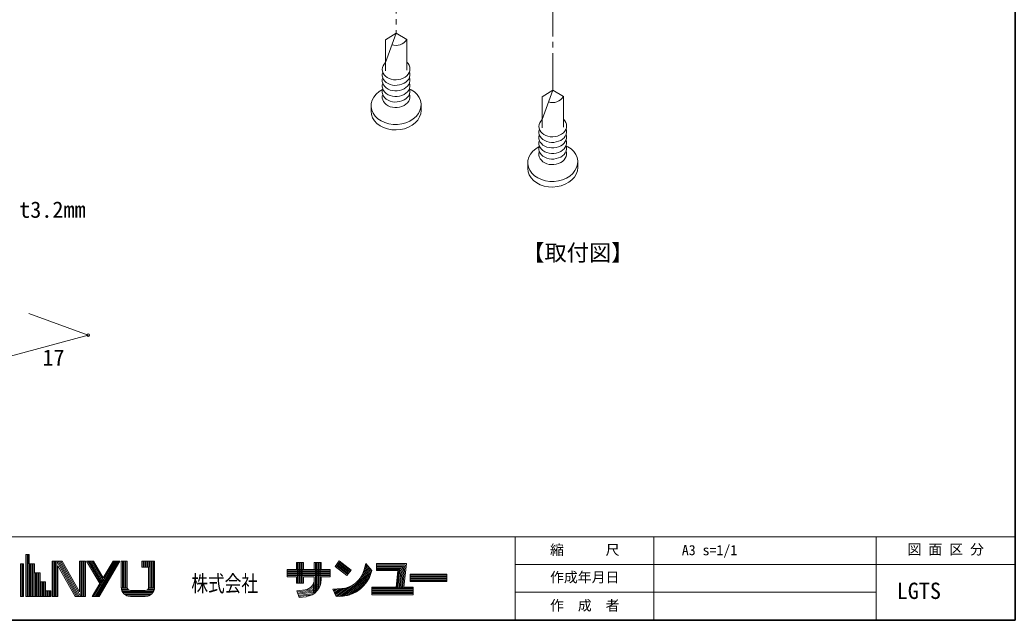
# Model space of a CAD drawing. Units: millimetres on the paper. Extents: x -195 to 195, y -138 to 138.
# Drawn here: x 15.6 to 194.8, y -137.5 to -29.5 of the extents above; entities that cross this region are included whole.
import ezdxf
from ezdxf.enums import TextEntityAlignment as Align

# ---------------------------------------------------------------- set-up
doc = ezdxf.new("R2010")
doc.units = ezdxf.units.MM
doc.header["$PDMODE"] = 32
doc.header["$PDSIZE"] = 0.5
doc.linetypes.add('CHAIN2', pattern=[12, 9, -1, 1, -1])
for name, color, linetype, lineweight in [('0-6_ビス', 4, 'Continuous', 18), ('0-8_基準線', 4, 'Continuous', 18), ('F-0_図面枠', 4, 'Continuous', 18)]:
    doc.layers.add(name, color=color, linetype=linetype, lineweight=lineweight)
doc.layers.add('F-2_文字1', color=7, linetype='Continuous')
doc.layers.add('F-3_文字2', color=7, linetype='Continuous')
doc.styles.add('ＭＳ ゴシック', font='')
doc.styles.get('ＭＳ ゴシック').set_extended_font_data('MS Gothic')

msp = doc.modelspace()

# ---------------------------------------------------------------- linework, layer by layer
at = {"layer": '0-6_ビス'}
for p, q in [((81.434, -37.212), (83.345, -31.909)), ((81.434, -33.144), (81.434, -38.692)), ((85.256, -38.606), (85.256, -33.074)), ((109.625, -47.473), (111.536, -42.17)), ((109.625, -43.404), (109.625, -48.952)), ((113.446, -48.866), (113.446, -43.335)), ((78.849, -44.99), (78.849, -45.991)), ((87.841, -44.828), (87.841, -45.827)), ((107.04, -55.251), (107.04, -56.251)), ((116.031, -55.088), (116.031, -56.088))]:
    msp.add_line(p, q, dxfattribs=at)
for points in [[(85.256, -33.074), (83.345, -31.909), (81.434, -33.144)], [(81.434, -37.212), (81.183, -37.489), (80.998, -37.794), (80.885, -38.118), (80.846, -38.45), (80.883, -38.781), (80.995, -39.101), (81.178, -39.4), (81.427, -39.669), (81.734, -39.899), (82.09, -40.084), (82.485, -40.219), (82.905, -40.298), (83.339, -40.32), (83.773, -40.284), (84.194, -40.191), (84.589, -40.043), (84.947, -39.846), (85.256, -39.606), (85.506, -39.329), (85.691, -39.024), (85.805, -38.7), (85.844, -38.368), (85.807, -38.037), (85.695, -37.717), (85.512, -37.418), (85.263, -37.149), (85.256, -37.143)], [(80.933, -38.953), (80.856, -39.282), (80.855, -39.615), (80.929, -39.942), (81.077, -40.253), (81.293, -40.538), (81.572, -40.788), (81.905, -40.997), (82.282, -41.158), (82.691, -41.265), (83.12, -41.316), (83.555, -41.309), (83.984, -41.244), (84.394, -41.124), (84.772, -40.952), (85.107, -40.732), (85.388, -40.473), (85.606, -40.181), (85.757, -39.865), (85.834, -39.536), (85.835, -39.203), (85.761, -38.876), (85.757, -38.865)], [(80.933, -39.953), (80.856, -40.282), (80.855, -40.615), (80.929, -40.942), (81.077, -41.253), (81.293, -41.538), (81.572, -41.788), (81.905, -41.997), (82.282, -42.158), (82.691, -42.265), (83.12, -42.316), (83.555, -42.309), (83.984, -42.244), (84.394, -42.124), (84.772, -41.952), (85.107, -41.732), (85.388, -41.473), (85.606, -41.181), (85.757, -40.865), (85.834, -40.536), (85.835, -40.203), (85.761, -39.876), (85.757, -39.865)], [(80.933, -40.953), (80.856, -41.282), (80.855, -41.615), (80.929, -41.942), (81.077, -42.253), (81.293, -42.538), (81.572, -42.788), (81.905, -42.997), (82.282, -43.158), (82.691, -43.265), (83.12, -43.316), (83.555, -43.309), (83.984, -43.244), (84.394, -43.124), (84.772, -42.952), (85.107, -42.732), (85.388, -42.473), (85.606, -42.181), (85.757, -41.865), (85.834, -41.536), (85.835, -41.203), (85.761, -40.876), (85.757, -40.865)], [(80.897, -42.07), (80.279, -42.45), (79.754, -42.905), (79.339, -43.421), (79.045, -43.982), (78.882, -44.571), (78.855, -45.17), (78.964, -45.761), (79.206, -46.327), (79.574, -46.849), (80.056, -47.313), (80.639, -47.703), (81.303, -48.009), (82.03, -48.22), (82.796, -48.331), (83.58, -48.338), (84.356, -48.24), (85.101, -48.042), (85.793, -47.748), (86.411, -47.368), (86.935, -46.913), (87.35, -46.397), (87.644, -45.836), (87.807, -45.247), (87.835, -44.648), (87.726, -44.057), (87.483, -43.491), (87.116, -42.969), (86.633, -42.505), (86.051, -42.115), (85.793, -41.981)], [(80.933, -41.953), (80.856, -42.282), (80.855, -42.615), (80.929, -42.942), (81.077, -43.253), (81.293, -43.538), (81.572, -43.788), (81.905, -43.997), (82.282, -44.158), (82.691, -44.265), (83.12, -44.316), (83.555, -44.309), (83.984, -44.244), (84.394, -44.124), (84.772, -43.952), (85.107, -43.732), (85.388, -43.473), (85.606, -43.181), (85.757, -42.865), (85.834, -42.536), (85.835, -42.203), (85.761, -41.876), (85.757, -41.865)], [(80.933, -42.953), (80.856, -43.282), (80.855, -43.615), (80.929, -43.942), (81.077, -44.253), (81.293, -44.538), (81.572, -44.788), (81.905, -44.997), (82.282, -45.158), (82.691, -45.265), (83.12, -45.316), (83.555, -45.309), (83.984, -45.244), (84.394, -45.124), (84.772, -44.952), (85.107, -44.732), (85.388, -44.473), (85.606, -44.181), (85.757, -43.865), (85.834, -43.536), (85.835, -43.203), (85.761, -42.876), (85.757, -42.865)], [(113.446, -43.335), (111.536, -42.17), (109.625, -43.404)], [(78.849, -45.991), (78.917, -46.586), (79.12, -47.161), (79.451, -47.698), (79.901, -48.181), (80.455, -48.595), (81.097, -48.927), (81.807, -49.167), (82.564, -49.309), (83.345, -49.347), (84.125, -49.28), (84.882, -49.111), (85.593, -48.845), (86.235, -48.49), (86.789, -48.056), (87.238, -47.557), (87.57, -47.008), (87.772, -46.426), (87.841, -45.827)], [(109.625, -47.473), (109.374, -47.75), (109.189, -48.055), (109.075, -48.378), (109.037, -48.711), (109.074, -49.042), (109.185, -49.362), (109.369, -49.661), (109.618, -49.929), (109.925, -50.16), (110.281, -50.345), (110.676, -50.479), (111.096, -50.559), (111.53, -50.58), (111.964, -50.544), (112.385, -50.451), (112.78, -50.304), (113.138, -50.107), (113.446, -49.866), (113.697, -49.589), (113.882, -49.285), (113.996, -48.961), (114.035, -48.629), (113.998, -48.297), (113.886, -47.977), (113.703, -47.679), (113.453, -47.41), (113.446, -47.403)], [(109.124, -49.213), (109.047, -49.543), (109.045, -49.876), (109.12, -50.203), (109.268, -50.513), (109.484, -50.798), (109.763, -51.049), (110.096, -51.258), (110.473, -51.418), (110.882, -51.526), (111.31, -51.577), (111.746, -51.57), (112.175, -51.505), (112.585, -51.385), (112.963, -51.212), (113.297, -50.993), (113.578, -50.733), (113.797, -50.441), (113.947, -50.126), (114.024, -49.797), (114.026, -49.464), (113.951, -49.137), (113.947, -49.126)], [(109.124, -50.213), (109.047, -50.543), (109.045, -50.876), (109.12, -51.203), (109.268, -51.513), (109.484, -51.798), (109.763, -52.049), (110.096, -52.258), (110.473, -52.418), (110.882, -52.526), (111.31, -52.577), (111.746, -52.57), (112.175, -52.505), (112.585, -52.385), (112.963, -52.212), (113.297, -51.993), (113.578, -51.733), (113.797, -51.441), (113.947, -51.126), (114.024, -50.797), (114.026, -50.464), (113.951, -50.137), (113.947, -50.126)], [(109.124, -51.213), (109.047, -51.543), (109.045, -51.876), (109.12, -52.203), (109.268, -52.513), (109.484, -52.798), (109.763, -53.049), (110.096, -53.258), (110.473, -53.418), (110.882, -53.526), (111.31, -53.577), (111.746, -53.57), (112.175, -53.505), (112.585, -53.385), (112.963, -53.212), (113.297, -52.993), (113.578, -52.733), (113.797, -52.441), (113.947, -52.126), (114.024, -51.797), (114.026, -51.464), (113.951, -51.137), (113.947, -51.126)], [(109.087, -52.331), (108.47, -52.711), (107.945, -53.166), (107.53, -53.681), (107.236, -54.242), (107.073, -54.831), (107.046, -55.431), (107.155, -56.022), (107.397, -56.588), (107.765, -57.11), (108.247, -57.573), (108.829, -57.964), (109.494, -58.269), (110.221, -58.481), (110.987, -58.591), (111.77, -58.598), (112.546, -58.501), (113.292, -58.302), (113.984, -58.008), (114.601, -57.628), (115.126, -57.173), (115.541, -56.658), (115.835, -56.097), (115.998, -55.508), (116.025, -54.909), (115.916, -54.317), (115.674, -53.752), (115.306, -53.229), (114.824, -52.766), (114.242, -52.375), (113.984, -52.242)], [(109.124, -52.213), (109.047, -52.543), (109.045, -52.876), (109.12, -53.203), (109.268, -53.513), (109.484, -53.798), (109.763, -54.049), (110.096, -54.258), (110.473, -54.418), (110.882, -54.526), (111.31, -54.577), (111.746, -54.57), (112.175, -54.505), (112.585, -54.385), (112.963, -54.212), (113.297, -53.993), (113.578, -53.733), (113.797, -53.441), (113.947, -53.126), (114.024, -52.797), (114.026, -52.464), (113.951, -52.137), (113.947, -52.126)], [(109.124, -53.213), (109.047, -53.543), (109.045, -53.876), (109.12, -54.203), (109.268, -54.513), (109.484, -54.798), (109.763, -55.049), (110.096, -55.258), (110.473, -55.418), (110.882, -55.526), (111.31, -55.577), (111.746, -55.57), (112.175, -55.505), (112.585, -55.385), (112.963, -55.212), (113.297, -54.993), (113.578, -54.733), (113.797, -54.441), (113.947, -54.126), (114.024, -53.797), (114.026, -53.464), (113.951, -53.137), (113.947, -53.126)], [(107.04, -56.251), (107.108, -56.847), (107.311, -57.422), (107.642, -57.959), (108.091, -58.442), (108.646, -58.855), (109.288, -59.187), (109.998, -59.428), (110.755, -59.569), (111.536, -59.607), (112.316, -59.541), (113.073, -59.372), (113.783, -59.106), (114.425, -58.75), (114.98, -58.317), (115.429, -57.818), (115.76, -57.269), (115.963, -56.686), (116.031, -56.088)]]:
    msp.add_lwpolyline(points, dxfattribs=at)
for centre in [(83.345, -31.909), (111.536, -42.17)]:
    msp.add_arc(centre, 2.238, 250.18585, 328.62056, dxfattribs=at)
at = {"layer": '0-8_基準線', "linetype": 'CHAIN2'}
for p, q in [((83.345, -19.399), (83.345, -31.909)), ((111.536, -23.511), (111.536, -42.17))]:
    msp.add_line(p, q, dxfattribs=at)
at = {"layer": '0-8_基準線'}
for p in [(17.257, -82.377), (-20.381, -99.197)]:
    msp.add_line(p, (27.915, -86.256), dxfattribs=at)
msp.add_point((27.915, -86.256), dxfattribs=at)
at = {"layer": 'F-0_図面枠', "color": 7, "lineweight": 35}
for p, q in [((194.75, -137.5), (194.75, 137.5)), ((-194.75, -137.5), (194.75, -137.5))]:
    msp.add_line(p, q, dxfattribs=at)
at = {"layer": 'F-0_図面枠'}
for p, q in [((-194.75, -122.5), (194.75, -122.5)), ((104.75, -137.5), (104.75, -122.5)), ((129.75, -137.5), (129.75, -122.5)), ((169.75, -137.5), (169.75, -122.5)), ((16.726, -125.729), (17.326, -125.729)), ((16.726, -133.256), (16.726, -125.729)), ((16.937, -133.256), (16.937, -125.729)), ((17.148, -133.256), (17.148, -125.729)), ((17.326, -127.394), (17.326, -125.729)), ((21.422, -126.928), (23.254, -126.928)), ((21.422, -133.256), (21.422, -126.928)), ((21.633, -133.256), (21.633, -126.928)), ((21.844, -133.256), (21.844, -126.928)), ((22.055, -133.256), (22.055, -126.928)), ((22.26, -126.904), (25.828, -133.256)), ((22.266, -133.256), (22.266, -126.928)), ((22.516, -126.928), (26.069, -133.256)), ((22.758, -126.928), (26.312, -133.256)), ((23, -126.928), (26.468, -133.105)), ((23.254, -126.928), (26.352, -132.444)), ((26.352, -132.444), (26.352, -126.928)), ((26.352, -126.928), (27.418, -126.928)), ((26.574, -133.256), (26.574, -126.928)), ((26.785, -133.256), (26.785, -126.928)), ((26.996, -133.256), (26.996, -126.928)), ((27.207, -133.256), (27.207, -126.928)), ((27.418, -133.256), (27.418, -126.928)), ((27.651, -126.928), (28.89, -126.928)), ((27.651, -126.928), (30.028, -130.934)), ((27.896, -126.928), (30.28, -130.945)), ((28.141, -126.928), (30.403, -130.738)), ((28.387, -126.928), (30.526, -130.532)), ((28.632, -126.928), (30.648, -130.325)), ((28.89, -126.928), (30.648, -129.89)), ((28.908, -133.256), (32.664, -126.928)), ((29.153, -133.256), (32.91, -126.928)), ((29.399, -133.256), (33.155, -126.928)), ((29.644, -133.256), (33.4, -126.928)), ((29.889, -133.256), (33.646, -126.928)), ((30.648, -129.89), (32.406, -126.928)), ((32.406, -126.928), (33.646, -126.928)), ((33.879, -131.591), (33.879, -126.928)), ((33.879, -126.928), (34.945, -126.928)), ((34.09, -131.719), (34.09, -126.928)), ((34.301, -131.719), (34.301, -126.928)), ((34.512, -131.719), (34.512, -126.928)), ((34.723, -131.719), (34.723, -126.928)), ((34.945, -131.591), (34.945, -126.928)), ((37.609, -126.928), (39.874, -126.928)), ((37.609, -127.994), (37.609, -126.928)), ((37.82, -127.994), (37.82, -126.928)), ((38.031, -127.994), (38.031, -126.928)), ((38.242, -127.994), (38.242, -126.928)), ((38.453, -127.994), (38.453, -126.928)), ((38.664, -127.994), (38.664, -126.928)), ((38.875, -127.994), (38.875, -126.928)), ((39.03, -131.719), (39.03, -126.928)), ((39.241, -131.719), (39.241, -126.928)), ((39.452, -131.719), (39.452, -126.928)), ((39.663, -131.719), (39.663, -126.928)), ((39.874, -131.591), (39.874, -126.928)), ((65.411, -128.373), (65.411, -127.121)), ((65.411, -127.121), (66.663, -127.121)), ((65.622, -130.845), (65.622, -127.121)), ((65.833, -130.845), (65.833, -127.121)), ((66.043, -130.845), (66.043, -127.121)), ((66.254, -130.845), (66.254, -127.121)), ((66.465, -130.845), (66.465, -127.121)), ((66.663, -128.373), (66.663, -127.121)), ((68.608, -127.121), (69.86, -127.121)), ((68.608, -128.373), (68.608, -127.121)), ((68.819, -132.531), (68.819, -127.121)), ((69.03, -132.324), (69.03, -127.121)), ((69.241, -132.072), (69.241, -127.121)), ((69.452, -131.751), (69.452, -127.121)), ((69.663, -131.301), (69.663, -127.121)), ((69.86, -128.373), (69.86, -127.121)), ((72.359, -127.85), (73.123, -126.857)), ((73.003, -127.014), (75.145, -128.662)), ((73.123, -126.857), (75.265, -128.505)), ((15.76, -127.394), (16.305, -127.394)), ((15.76, -133.256), (15.76, -127.394)), ((15.971, -133.256), (15.971, -127.394)), ((16.182, -133.256), (16.182, -127.394)), ((16.305, -133.256), (16.305, -127.394)), ((17.326, -127.394), (18.292, -127.394)), ((17.359, -133.256), (17.359, -127.394)), ((17.57, -133.256), (17.57, -127.394)), ((17.781, -133.256), (17.781, -127.394)), ((17.992, -133.256), (17.992, -127.394)), ((18.203, -133.256), (18.203, -127.394)), ((18.292, -129.015), (18.292, -127.394)), ((22.488, -133.256), (22.488, -127.741)), ((22.488, -127.741), (25.586, -133.256)), ((37.609, -127.994), (38.808, -127.994)), ((38.808, -131.591), (38.808, -127.994)), ((63.73, -128.373), (65.411, -128.373)), ((63.73, -129.691), (63.73, -128.373)), ((63.73, -128.426), (71.475, -128.426)), ((63.73, -128.637), (71.475, -128.637)), ((63.73, -128.848), (71.475, -128.848)), ((66.663, -128.373), (68.608, -128.373)), ((69.86, -128.373), (71.475, -128.373)), ((71.475, -129.691), (71.475, -128.373)), ((72.359, -127.85), (74.502, -129.498)), ((72.488, -127.683), (74.63, -129.33)), ((72.617, -127.515), (74.759, -129.163)), ((72.745, -127.348), (74.888, -128.996)), ((72.874, -127.181), (75.016, -128.829)), ((74.502, -129.498), (75.265, -128.505)), ((76.271, -130.673), (78.902, -128.744)), ((76.895, -129.953), (78.884, -128.496)), ((77.18, -129.484), (78.746, -128.336)), ((77.362, -129.088), (78.608, -128.175)), ((77.487, -128.735), (78.47, -128.014)), ((77.517, -128.636), (77.902, -127.351)), ((77.588, -128.4), (78.333, -127.854)), ((77.688, -128.065), (78.195, -127.693)), ((77.789, -127.729), (78.057, -127.533)), ((77.902, -127.351), (78.952, -128.577)), ((78.798, -129.092), (78.952, -128.577)), ((79.838, -128.604), (79.838, -127.351)), ((79.838, -127.351), (85.208, -127.351)), ((79.838, -127.562), (84.973, -127.562)), ((79.838, -127.773), (84.738, -127.773)), ((79.838, -127.984), (84.503, -127.984)), ((79.838, -128.195), (84.268, -128.195)), ((79.838, -128.406), (84.032, -128.406)), ((79.838, -128.604), (83.679, -128.604)), ((83.357, -131.57), (83.679, -128.604)), ((83.463, -131.689), (83.809, -128.512)), ((83.675, -131.689), (84.032, -128.406)), ((83.888, -131.689), (84.268, -128.195)), ((84.1, -131.689), (84.503, -127.984)), ((84.312, -131.689), (84.738, -127.773)), ((84.524, -131.689), (84.973, -127.562)), ((84.749, -131.57), (85.208, -127.351)), ((104.75, -127.5), (194.75, -127.5)), ((18.292, -129.015), (19.258, -129.015)), ((18.414, -133.256), (18.414, -129.015)), ((18.625, -133.256), (18.625, -129.015)), ((18.836, -133.256), (18.836, -129.015)), ((19.047, -133.256), (19.047, -129.015)), ((19.258, -130.636), (19.258, -129.015)), ((19.258, -130.636), (20.223, -130.636)), ((19.258, -133.256), (19.258, -130.636)), ((19.469, -133.256), (19.469, -130.636)), ((19.679, -133.256), (19.679, -130.636)), ((19.89, -133.256), (19.89, -130.636)), ((20.101, -133.256), (20.101, -130.636)), ((20.223, -132.257), (20.223, -130.636)), ((63.73, -129.059), (71.475, -129.059)), ((63.73, -129.27), (71.475, -129.27)), ((63.73, -129.48), (71.475, -129.48)), ((63.73, -129.691), (65.411, -129.691)), ((65.411, -130.845), (65.411, -129.691)), ((66.663, -129.691), (68.608, -129.691)), ((66.663, -130.845), (66.663, -129.691)), ((68.608, -130.22), (68.608, -129.691)), ((68.608, -132.62), (68.608, -130.223)), ((69.86, -129.691), (71.475, -129.691)), ((69.86, -130.215), (69.86, -129.691)), ((73.132, -133.235), (78.801, -129.079)), ((73.533, -133.203), (78.687, -129.425)), ((73.939, -133.167), (78.536, -129.797)), ((74.393, -133.096), (78.332, -130.209)), ((74.932, -132.962), (78.042, -130.683)), ((85.903, -130.548), (85.903, -129.23)), ((85.903, -129.23), (92.495, -129.23)), ((85.903, -129.388), (92.495, -129.388)), ((85.903, -129.599), (92.495, -129.599)), ((85.903, -129.81), (92.495, -129.81)), ((85.903, -130.021), (92.495, -130.021)), ((85.903, -130.232), (92.495, -130.232)), ((85.903, -130.443), (92.495, -130.443)), ((85.903, -130.548), (92.495, -130.548)), ((92.495, -130.548), (92.495, -129.23)), ((20.223, -132.257), (21.189, -132.257)), ((20.312, -133.256), (20.312, -132.257)), ((20.523, -133.256), (20.523, -132.257)), ((20.734, -133.256), (20.734, -132.257)), ((20.945, -133.256), (20.945, -132.257)), ((21.156, -133.256), (21.156, -132.257)), ((21.189, -133.256), (21.189, -132.257)), ((28.65, -133.256), (30.028, -130.934)), ((33.879, -131.613), (33.901, -131.613)), ((33.884, -131.719), (34.958, -131.719)), ((33.914, -131.93), (35.049, -131.93)), ((33.972, -132.141), (35.305, -132.141)), ((34.063, -132.351), (39.69, -132.351)), ((35.544, -132.191), (38.209, -132.191)), ((38.448, -132.141), (39.781, -132.141)), ((38.703, -131.93), (39.839, -131.93)), ((38.794, -131.719), (39.869, -131.719)), ((65.411, -130.845), (66.663, -130.845)), ((65.462, -132.238), (66.986, -132.048)), ((65.462, -132.238), (65.872, -133.449)), ((65.531, -132.442), (69.313, -131.971)), ((65.6, -132.646), (69.134, -132.206)), ((65.669, -132.85), (68.91, -132.446)), ((66.993, -132.047), (69.376, -131.751)), ((67.811, -131.733), (69.35, -131.541)), ((68.101, -131.484), (69.324, -131.332)), ((68.29, -131.248), (69.298, -131.123)), ((68.502, -132.62), (68.502, -130.827)), ((71.97, -131.966), (73.555, -131.837)), ((71.97, -131.966), (72.53, -133.284)), ((72.064, -132.187), (72.415, -131.93)), ((72.148, -132.387), (72.816, -131.897)), ((72.233, -132.586), (73.217, -131.865)), ((72.318, -132.785), (73.619, -131.832)), ((72.403, -132.985), (74.05, -131.777)), ((72.487, -133.184), (74.584, -131.648)), ((72.73, -133.268), (75.458, -131.269)), ((75.664, -132.687), (77.559, -131.298)), ((78.949, -132.954), (78.949, -131.57)), ((78.949, -131.57), (83.357, -131.57)), ((78.949, -131.689), (86.397, -131.689)), ((78.949, -131.9), (86.397, -131.9)), ((78.949, -132.111), (86.397, -132.111)), ((78.949, -132.322), (86.397, -132.322)), ((78.949, -132.533), (86.397, -132.533)), ((84.749, -131.57), (86.397, -131.57)), ((86.397, -132.954), (86.397, -131.57)), ((104.75, -132.5), (169.75, -132.5)), ((194.75, -132.5), (194.75, -132.5)), ((15.76, -133.256), (16.305, -133.256)), ((16.726, -133.256), (21.189, -133.256)), ((21.422, -133.256), (22.488, -133.256)), ((25.586, -133.256), (27.418, -133.256)), ((28.65, -133.256), (29.889, -133.256)), ((34.192, -132.562), (39.561, -132.562)), ((34.372, -132.773), (39.381, -132.773)), ((34.632, -132.984), (39.121, -132.984)), ((35.097, -133.195), (38.655, -133.195)), ((35.544, -133.256), (38.209, -133.256)), ((65.738, -133.054), (68.617, -132.695)), ((65.807, -133.258), (68.197, -132.96)), ((65.872, -133.449), (67.154, -133.289)), ((72.53, -133.284), (73.846, -133.178)), ((78.949, -132.744), (86.397, -132.744)), ((78.949, -132.954), (86.397, -132.954))]:
    msp.add_line(p, q, dxfattribs=at)
for centre, radius, start, end in [((73.281, -127.446), 4.4, 273.5696, 344.30289), ((73.277, -127.442), 5.762, 273.9684, 344.73839), ((66.757, -130.211), 1.851, 277.12369, 0.28418), ((66.757, -130.211), 3.103, 277.45369, 359.92859), ((35.544, -131.591), 1.665, 179.99979, 270.00009), ((35.544, -131.591), 0.6, 179.99979, 270.00009), ((38.209, -131.591), 0.6, 270.00009, 0), ((38.209, -131.591), 1.665, 270.00009, 0)]:
    msp.add_arc(centre, radius, start, end, dxfattribs=at)

# ---------------------------------------------------------------- texts
at = {"layer": '0-8_基準線', "color": 7, "style": 'ＭＳ ゴシック'}
for s, p in [('t3.2mm', (15.498, -66.017)), ('【取付図】', (106.045, -73.768)), ('17', (19.688, -92.632))]:
    msp.add_text(s, height=2.933, dxfattribs=at).set_placement(p, align=Align.BOTTOM_LEFT)
at = {"layer": 'F-0_図面枠', "color": 7, "style": 'ＭＳ ゴシック', "width": 0.75}
msp.add_text('株式会社', height=2.933, dxfattribs=at).set_placement((46.49, -133.275), align=Align.BOTTOM_LEFT)
at = {"layer": 'F-2_文字1', "style": 'ＭＳ ゴシック'}
for s, p in [('縮\u3000\u3000\u3000尺', (111.05, -126.33)), ('図 面 区 分', (175.395, -126.247)), ('作成年月日', (111.05, -131.256)), ('作\u3000成\u3000者', (111.05, -136.33))]:
    msp.add_text(s, height=1.833, dxfattribs=at).set_placement(p, align=Align.BOTTOM_LEFT)
at = {"layer": 'F-3_文字2', "style": 'ＭＳ ゴシック'}
for s, height, p in [('A3 s=1/1', 1.833, (134.768, -126.382)), ('LGTS', 2.933, (173.432, -134.581))]:
    msp.add_text(s, height=height, dxfattribs=at).set_placement(p, align=Align.BOTTOM_LEFT)

doc.saveas('drawing.dxf')
